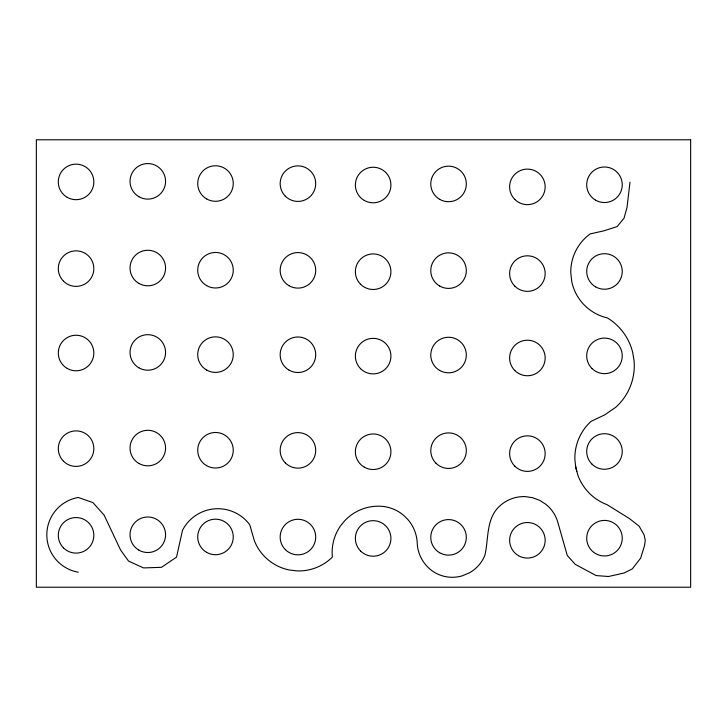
<?xml version="1.0" encoding="UTF-8"?>
<svg xmlns="http://www.w3.org/2000/svg" width="727" height="727" viewBox="0 0 727 727"><rect width="100%" height="100%" fill="white"/><g stroke="black" fill="none" stroke-linecap="round" stroke-linejoin="round"><path stroke-width="1.09" d="M629.982 182.195L627.01 207.54L624.048 218.155L617.132 226.579L603.601 230.913L590.142 233.912A47.128 47.128 0 0 0 570.768 272.57L571.731 281.494A47.128 47.128 0 0 0 607.427 317.944A55.879 55.879 0 0 1 632.59 352.032L634.062 360.592A55.879 55.879 0 0 1 615.642 407.365L604.7 414.881L590.987 421.387A49.799 49.799 0 0 0 574.857 459.155L575.757 467.561L578.056 475.694A49.799 49.799 0 0 0 607.118 504.702L629.355 518.515L639.187 526.239L644.058 534.799L645.294 540.306L644.522 545.623L640.678 558.1L632.308 568.877L624.193 572.967L608.517 576.511L596.131 575.566L575.211 564.343L567.242 555.41L557.736 521.977A35.405 35.405 0 0 0 545.695 504.193L539.561 500.312L532.764 497.759L525.585 496.641A35.405 35.405 0 0 0 499.113 506.601C486.054 519.069 488.662 538.889 484.973 555.037A35.078 35.078 0 0 1 469.551 572.767L462.208 575.866A35.078 35.078 0 0 1 438.754 574.557C426.404 569.277 417.825 556.855 417.262 543.442A38.613 38.613 0 0 0 407.774 519.423L404.048 515.697A38.613 38.613 0 0 0 380.03 506.21A46.274 46.274 0 0 0 344.634 520.823L340.49 525.93A46.274 46.274 0 0 0 332.366 557.1A47.728 47.728 0 0 1 296.78 570.904L288.992 569.932A47.728 47.728 0 0 1 254.386 540.806L249.715 524.676A39.767 39.767 0 0 0 182.513 530.256L176.534 557.109L161.485 567.324L143.519 567.914L128.588 561.126L120.591 550.03L104.134 515.143L92.929 502.611L78.252 497.477A37.922 37.922 0 0 0 78.252 572.204M576.82 471.323L575.602 466.116M690.65 139.784L36.35 139.784L36.35 587.216L690.65 587.216L690.65 139.784M63.503 547.904A17.766 17.766 0 0 0 93.229 539.934A17.766 17.766 0 0 0 71.464 518.169A17.766 17.766 0 0 0 63.503 547.904M63.503 461.209A17.766 17.766 0 0 0 93.229 453.248A17.766 17.766 0 0 0 71.464 431.484A17.766 17.766 0 0 0 63.503 461.209M67.184 368.407A17.766 17.766 0 0 0 93.838 353.022A17.766 17.766 0 0 0 67.184 337.628A17.766 17.766 0 0 0 67.184 368.407M63.503 281.176A17.766 17.766 0 0 0 93.229 273.207A17.766 17.766 0 0 0 71.464 251.451A17.766 17.766 0 0 0 63.503 281.176M67.184 197.308A17.766 17.766 0 0 0 93.838 181.923A17.766 17.766 0 0 0 67.184 166.528A17.766 17.766 0 0 0 67.184 197.308M138.912 463.453A17.766 17.766 0 0 0 165.565 448.068A17.766 17.766 0 0 0 138.912 432.683A17.766 17.766 0 0 0 138.912 463.453M138.912 196.735A17.766 17.766 0 0 0 165.565 181.341A17.766 17.766 0 0 0 138.912 165.956A17.766 17.766 0 0 0 138.912 196.735M138.912 283.421A17.766 17.766 0 0 0 165.565 268.036A17.766 17.766 0 0 0 138.912 252.642A17.766 17.766 0 0 0 138.912 283.421M138.912 367.826A17.766 17.766 0 0 0 165.565 352.441A17.766 17.766 0 0 0 138.912 337.055A17.766 17.766 0 0 0 138.912 367.826M138.912 550.148A17.766 17.766 0 0 0 165.565 534.763A17.766 17.766 0 0 0 138.912 519.369A17.766 17.766 0 0 0 138.912 550.148M206.604 370.016A17.766 17.766 0 0 0 233.258 354.631A17.766 17.766 0 0 0 206.604 339.236A17.766 17.766 0 0 0 206.604 370.016M206.604 552.338A17.766 17.766 0 0 0 233.258 536.944A17.766 17.766 0 0 0 206.604 521.559A17.766 17.766 0 0 0 206.604 552.338M206.604 465.643A17.766 17.766 0 0 0 233.258 450.258A17.766 17.766 0 0 0 206.604 434.864A17.766 17.766 0 0 0 206.604 465.643M206.604 198.916A17.766 17.766 0 0 0 233.258 183.531A17.766 17.766 0 0 0 206.604 168.146A17.766 17.766 0 0 0 206.604 198.916M206.604 285.611A17.766 17.766 0 0 0 233.258 270.226A17.766 17.766 0 0 0 206.604 254.832A17.766 17.766 0 0 0 206.604 285.611M289.055 285.729A17.766 17.766 0 0 0 315.709 270.335A17.766 17.766 0 0 0 289.055 254.95A17.766 17.766 0 0 0 289.055 285.729M285.375 549.63A17.766 17.766 0 0 0 315.1 541.66A17.766 17.766 0 0 0 293.335 519.896A17.766 17.766 0 0 0 285.375 549.63M285.375 462.935A17.766 17.766 0 0 0 315.1 454.975A17.766 17.766 0 0 0 293.335 433.21A17.766 17.766 0 0 0 285.375 462.935M289.055 370.134A17.766 17.766 0 0 0 315.709 354.749A17.766 17.766 0 0 0 289.055 339.355A17.766 17.766 0 0 0 289.055 370.134M285.375 196.208A17.766 17.766 0 0 0 315.1 188.248A17.766 17.766 0 0 0 293.335 166.483A17.766 17.766 0 0 0 285.375 196.208M364.263 467.134A17.766 17.766 0 0 0 390.926 451.74A17.766 17.766 0 0 0 364.263 436.354A17.766 17.766 0 0 0 364.263 467.134M360.583 284.275A17.766 17.766 0 0 0 390.317 276.305A17.766 17.766 0 0 0 368.553 254.541A17.766 17.766 0 0 0 360.583 284.275M360.583 551.002A17.766 17.766 0 0 0 390.317 543.033A17.766 17.766 0 0 0 368.553 521.268A17.766 17.766 0 0 0 360.583 551.002M360.583 368.68A17.766 17.766 0 0 0 390.317 360.719A17.766 17.766 0 0 0 368.553 338.955A17.766 17.766 0 0 0 360.583 368.68M364.263 200.407A17.766 17.766 0 0 0 390.926 185.021A17.766 17.766 0 0 0 364.263 169.627A17.766 17.766 0 0 0 364.263 200.407M439.662 199.325A17.766 17.766 0 0 0 466.316 183.94A17.766 17.766 0 0 0 439.662 168.546A17.766 17.766 0 0 0 439.662 199.325M439.662 370.425A17.766 17.766 0 0 0 466.316 355.04A17.766 17.766 0 0 0 439.662 339.645A17.766 17.766 0 0 0 439.662 370.425M435.982 463.226A17.766 17.766 0 0 0 465.716 455.266A17.766 17.766 0 0 0 443.952 433.501A17.766 17.766 0 0 0 435.982 463.226M439.662 552.747A17.766 17.766 0 0 0 466.316 537.353A17.766 17.766 0 0 0 439.662 521.968A17.766 17.766 0 0 0 439.662 552.747M439.662 286.02A17.766 17.766 0 0 0 466.316 270.626A17.766 17.766 0 0 0 439.662 255.241A17.766 17.766 0 0 0 439.662 286.02M514.834 466.18A17.766 17.766 0 0 0 544.559 458.21A17.766 17.766 0 0 0 522.795 436.445A17.766 17.766 0 0 0 514.834 466.18M514.834 370.552A17.766 17.766 0 0 0 544.559 362.582A17.766 17.766 0 0 0 522.795 340.818A17.766 17.766 0 0 0 514.834 370.552M518.515 555.692A17.766 17.766 0 0 0 545.168 540.306A17.766 17.766 0 0 0 518.515 524.912A17.766 17.766 0 0 0 518.515 555.692M514.834 199.452A17.766 17.766 0 0 0 544.559 191.483A17.766 17.766 0 0 0 522.795 169.718A17.766 17.766 0 0 0 514.834 199.452M514.834 286.147A17.766 17.766 0 0 0 544.559 278.177A17.766 17.766 0 0 0 522.795 256.413A17.766 17.766 0 0 0 514.834 286.147M595.595 286.847A17.766 17.766 0 0 0 622.248 271.462A17.766 17.766 0 0 0 595.595 256.077A17.766 17.766 0 0 0 595.595 286.847M595.595 200.161A17.766 17.766 0 0 0 622.248 184.767A17.766 17.766 0 0 0 595.595 169.382A17.766 17.766 0 0 0 595.595 200.161M595.595 553.574A17.766 17.766 0 0 0 622.248 538.189A17.766 17.766 0 0 0 595.595 522.795A17.766 17.766 0 0 0 595.595 553.574M591.914 464.062A17.766 17.766 0 0 0 621.64 456.093A17.766 17.766 0 0 0 599.875 434.328A17.766 17.766 0 0 0 591.914 464.062M591.914 368.435A17.766 17.766 0 0 0 621.64 360.465A17.766 17.766 0 0 0 599.875 338.7A17.766 17.766 0 0 0 591.914 368.435"/></g></svg>
